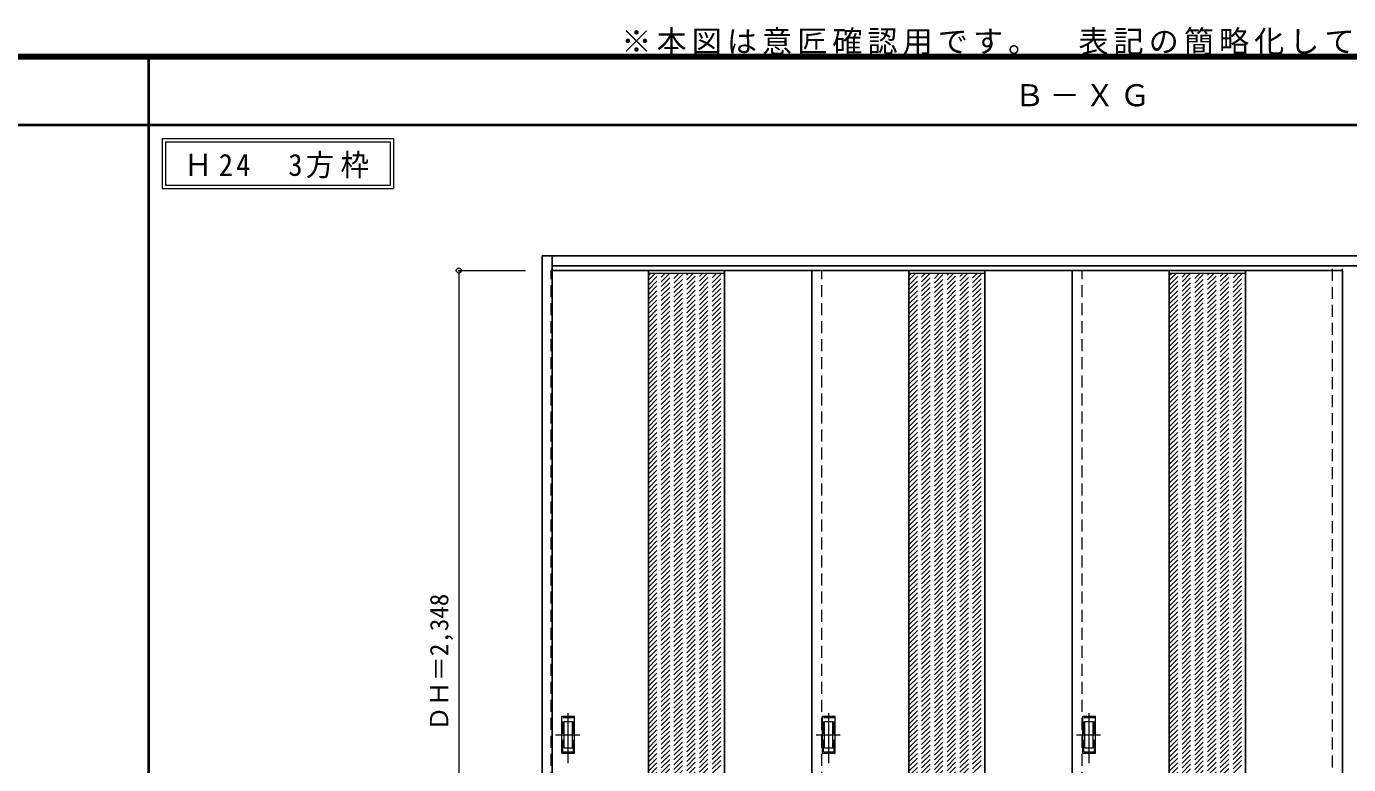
# Model space of a CAD drawing. Units: millimetres, scale not verified. Extents: x -6000 to 5700, y -4307 to 4260.
# Drawn here: x -267 to 3693, y 2049 to 4260 of the extents above; entities that cross this region are included whole.
import ezdxf
from ezdxf.enums import TextEntityAlignment as Align

# ---------------------------------------------------------------- set-up
doc = ezdxf.new("R2010")
doc.units = ezdxf.units.MM
doc.header["$LTSCALE"] = 30
doc.header["$PDMODE"] = 32
doc.header["$PDSIZE"] = 15
doc.linetypes.add('CHAIN1', pattern=[8, 5, -1, 1, -1])
doc.linetypes.add('DASHED1', pattern=[1.8, 1.2, -0.6])
for name, color, linetype, lineweight in [('0-2_扉', 3, 'Continuous', 25), ('0-4_枠', 3, 'Continuous', 25), ('0-6_引手', 7, 'Continuous', 18), ('0-A_文字', 7, 'Continuous', 18), ('0-B_寸法', 4, 'Continuous', 9), ('0-C_ハッチ', 4, 'DASHED1', 9), ('F-1_枠', 6, 'Continuous', 40)]:
    doc.layers.add(name, color=color, linetype=linetype, lineweight=lineweight)
doc.styles.add('ＭＳ ゴシック', font='')
doc.styles.get('ＭＳ ゴシック').set_extended_font_data('MS Gothic')

msp = doc.modelspace()

# ---------------------------------------------------------------- linework, layer by layer
at = {"layer": '0-2_扉', "color": 4, "linetype": 'DASHED1', "lineweight": 9}
for p, q in [((1308, 3529), (1305, 3529)), ((1305, 1181), (1305, 3529)), ((2115, 1181), (2115, 3529)), ((2895, 1181), (2895, 3529)), ((3645, 1176), (3645, 3543)), ((3675, 1176), (3675, 3543))]:
    msp.add_line(p, q, dxfattribs=at)
at = {"layer": '0-2_扉'}
for p, q in [((2085, 3529), (1308, 3529)), ((1596, 3529), (1596, 1181)), ((1824, 3529), (1824, 1181)), ((2895, 3529), (2085, 3529)), ((2085, 1181), (2085, 3529)), ((2376, 3529), (2376, 1181)), ((2604, 3529), (2604, 1181)), ((2865, 3529), (3675, 3529)), ((2865, 1181), (2865, 3529)), ((3156, 3529), (3156, 1181)), ((3384, 3529), (3384, 1181)), ((3675, 1181), (3675, 3529))]:
    msp.add_line(p, q, dxfattribs=at)
at = {"layer": '0-2_扉', "color": 7, "lineweight": 18}
for p, q in [((1596, 3521), (1824, 3521)), ((2376, 3521), (2604, 3521)), ((3156, 3521), (3384, 3521))]:
    msp.add_line(p, q, dxfattribs=at)
at = {"layer": '0-4_枠'}
for p, q in [((1278, 3573), (4485, 3573)), ((1278, 1173), (1278, 3573)), ((1308, 1173), (1308, 3573)), ((1308, 3543), (4455, 3543))]:
    msp.add_line(p, q, dxfattribs=at)
at = {"layer": '0-6_引手', "linetype": 'CHAIN1'}
for p, q in [((1356, 2053.27), (1356, 2224.12)), ((2136, 2053.27), (2136, 2224.12)), ((2916, 2053.27), (2916, 2224.12)), ((1317.93, 2138.5), (1390.43, 2138.5)), ((2097.93, 2138.5), (2170.43, 2138.5)), ((2877.93, 2138.5), (2950.43, 2138.5))]:
    msp.add_line(p, q, dxfattribs=at)
at = {"layer": '0-6_引手'}
for p, q in [((1337, 2193.5), (1375, 2193.5)), ((1337, 2083.5), (1337, 2193.5)), ((1375, 2083.5), (1375, 2193.5)), ((2117, 2193.5), (2155, 2193.5)), ((2117, 2083.5), (2117, 2193.5)), ((2155, 2083.5), (2155, 2193.5)), ((2897, 2193.5), (2935, 2193.5)), ((2897, 2083.5), (2897, 2193.5)), ((2935, 2083.5), (2935, 2193.5)), ((1343.5, 2177.5), (1368.5, 2177.5)), ((1343.5, 2099.5), (1343.5, 2177.5)), ((1368.5, 2099.5), (1368.5, 2177.5)), ((2123.5, 2177.5), (2148.5, 2177.5)), ((2123.5, 2099.5), (2123.5, 2177.5)), ((2148.5, 2099.5), (2148.5, 2177.5)), ((2903.5, 2177.5), (2928.5, 2177.5)), ((2903.5, 2099.5), (2903.5, 2177.5)), ((2928.5, 2099.5), (2928.5, 2177.5)), ((1343.5, 2099.5), (1368.5, 2099.5)), ((2123.5, 2099.5), (2148.5, 2099.5)), ((2903.5, 2099.5), (2928.5, 2099.5)), ((1337, 2083.5), (1375, 2083.5)), ((2117, 2083.5), (2155, 2083.5)), ((2897, 2083.5), (2935, 2083.5))]:
    msp.add_line(p, q, dxfattribs=at)
at = {"layer": '0-6_引手', "linetype": 'DASHED1'}
for p, q in [((1372, 2087.5), (1372, 2189.5)), ((2152, 2087.5), (2152, 2189.5)), ((2932, 2087.5), (2932, 2189.5)), ((1340, 2087.5), (1372, 2087.5)), ((2120, 2087.5), (2152, 2087.5)), ((2900, 2087.5), (2932, 2087.5))]:
    msp.add_line(p, q, dxfattribs=at)
for points in [[(1340, 2087.5), (1340, 2189.5), (1372, 2189.5)], [(2120, 2087.5), (2120, 2189.5), (2152, 2189.5)], [(2900, 2087.5), (2900, 2189.5), (2932, 2189.5)]]:
    msp.add_lwpolyline(points, dxfattribs=at)
at = {"layer": '0-A_文字'}
for p, q in [((140, 3925), (140, 3775)), ((150, 3915), (150, 3785)), ((150, 3915), (822.62, 3915)), ((822.62, 3915), (822.62, 3785)), ((140, 3775), (832.62, 3775)), ((150, 3785), (822.62, 3785))]:
    msp.add_line(p, q, dxfattribs=at)
msp.add_lwpolyline([(140, 3925), (832.62, 3925), (832.62, 3775)], dxfattribs=at)
at = {"layer": '0-B_寸法'}
for q in [(1228, 3529), (1028, 1181)]:
    msp.add_line((1028, 3529), q, dxfattribs=at)
at = {"layer": '0-B_寸法', "color": 7}
msp.add_point((1028, 3529), dxfattribs=at)
at = {"layer": '0-C_ハッチ'}
for p, q in [((1596, 3301.64), (1815.36, 3521)), ((1596, 3315.79), (1801.21, 3521)), ((1596, 3329.93), (1787.07, 3521)), ((1596, 3344.07), (1772.93, 3521)), ((1596, 3358.21), (1758.79, 3521)), ((1596, 3372.35), (1744.65, 3521)), ((1596, 3386.5), (1730.5, 3521)), ((1596, 3400.64), (1716.36, 3521)), ((1596, 3414.78), (1702.22, 3521)), ((1596, 3428.92), (1688.08, 3521)), ((1596, 3443.06), (1673.93, 3521)), ((1596, 3457.21), (1659.79, 3521)), ((1596, 3471.35), (1645.65, 3521)), ((1596, 3485.49), (1631.51, 3521)), ((1596, 3499.63), (1617.37, 3521)), ((1596, 3513.78), (1603.22, 3521)), ((1596, 3287.5), (1824, 3515.5)), ((1596, 3273.36), (1824, 3501.36)), ((1596, 3259.22), (1824, 3487.22)), ((2376, 3301.64), (2595.36, 3521)), ((2376, 3315.79), (2581.21, 3521)), ((2376, 3329.93), (2567.07, 3521)), ((2376, 3344.07), (2552.93, 3521)), ((2376, 3358.21), (2538.79, 3521)), ((2376, 3372.35), (2524.65, 3521)), ((2376, 3386.5), (2510.5, 3521)), ((2376, 3400.64), (2496.36, 3521)), ((2376, 3414.78), (2482.22, 3521)), ((2376, 3428.92), (2468.08, 3521)), ((2376, 3443.06), (2453.93, 3521)), ((2376, 3457.21), (2439.79, 3521)), ((2376, 3471.35), (2425.65, 3521)), ((2376, 3485.49), (2411.51, 3521)), ((2376, 3499.63), (2397.37, 3521)), ((2376, 3513.78), (2383.22, 3521)), ((2376, 3287.5), (2604, 3515.5)), ((2376, 3273.36), (2604, 3501.36)), ((2376, 3259.22), (2604, 3487.22)), ((3156, 3301.64), (3375.36, 3521)), ((3156, 3315.79), (3361.21, 3521)), ((3156, 3329.93), (3347.07, 3521)), ((3156, 3344.07), (3332.93, 3521)), ((3156, 3358.21), (3318.79, 3521)), ((3156, 3372.35), (3304.65, 3521)), ((3156, 3386.5), (3290.5, 3521)), ((3156, 3400.64), (3276.36, 3521)), ((3156, 3414.78), (3262.22, 3521)), ((3156, 3428.92), (3248.08, 3521)), ((3156, 3443.06), (3233.93, 3521)), ((3156, 3457.21), (3219.79, 3521)), ((3156, 3471.35), (3205.65, 3521)), ((3156, 3485.49), (3191.51, 3521)), ((3156, 3499.63), (3177.37, 3521)), ((3156, 3513.78), (3163.22, 3521)), ((3156, 3287.5), (3384, 3515.5)), ((3156, 3273.36), (3384, 3501.36)), ((3156, 3259.22), (3384, 3487.22)), ((1596, 3245.07), (1824, 3473.07)), ((1596, 3230.93), (1824, 3458.93)), ((2376, 3245.07), (2604, 3473.07)), ((2376, 3230.93), (2604, 3458.93)), ((3156, 3245.07), (3384, 3473.07)), ((3156, 3230.93), (3384, 3458.93)), ((1596, 3216.79), (1824, 3444.79)), ((1596, 3202.65), (1824, 3430.65)), ((1596, 3188.51), (1824, 3416.51)), ((2376, 3216.79), (2604, 3444.79)), ((2376, 3202.65), (2604, 3430.65)), ((2376, 3188.51), (2604, 3416.51)), ((3156, 3216.79), (3384, 3444.79)), ((3156, 3202.65), (3384, 3430.65)), ((3156, 3188.51), (3384, 3416.51)), ((1596, 3174.36), (1824, 3402.36)), ((1596, 3160.22), (1824, 3388.22)), ((1596, 3146.08), (1824, 3374.08)), ((2376, 3174.36), (2604, 3402.36)), ((2376, 3160.22), (2604, 3388.22)), ((2376, 3146.08), (2604, 3374.08)), ((3156, 3174.36), (3384, 3402.36)), ((3156, 3160.22), (3384, 3388.22)), ((3156, 3146.08), (3384, 3374.08)), ((1596, 3131.94), (1824, 3359.94)), ((1596, 3117.8), (1824, 3345.8)), ((1596, 3103.65), (1824, 3331.65)), ((2376, 3131.94), (2604, 3359.94)), ((2376, 3117.8), (2604, 3345.8)), ((2376, 3103.65), (2604, 3331.65)), ((3156, 3131.94), (3384, 3359.94)), ((3156, 3117.8), (3384, 3345.8)), ((3156, 3103.65), (3384, 3331.65)), ((1596, 3089.51), (1824, 3317.51)), ((1596, 3075.37), (1824, 3303.37)), ((1596, 3061.23), (1824, 3289.23)), ((2376, 3089.51), (2604, 3317.51)), ((2376, 3075.37), (2604, 3303.37)), ((2376, 3061.23), (2604, 3289.23)), ((3156, 3089.51), (3384, 3317.51)), ((3156, 3075.37), (3384, 3303.37)), ((3156, 3061.23), (3384, 3289.23)), ((1596, 3047.08), (1824, 3275.08)), ((1596, 3032.94), (1824, 3260.94)), ((2376, 3047.08), (2604, 3275.08)), ((2376, 3032.94), (2604, 3260.94)), ((3156, 3047.08), (3384, 3275.08)), ((3156, 3032.94), (3384, 3260.94)), ((1596, 3018.8), (1824, 3246.8)), ((1596, 3004.66), (1824, 3232.66)), ((1596, 2990.52), (1824, 3218.52)), ((2376, 3018.8), (2604, 3246.8)), ((2376, 3004.66), (2604, 3232.66)), ((2376, 2990.52), (2604, 3218.52)), ((3156, 3018.8), (3384, 3246.8)), ((3156, 3004.66), (3384, 3232.66)), ((3156, 2990.52), (3384, 3218.52)), ((1596, 2976.37), (1824, 3204.37)), ((1596, 2962.23), (1824, 3190.23)), ((1596, 2948.09), (1824, 3176.09)), ((2376, 2976.37), (2604, 3204.37)), ((2376, 2962.23), (2604, 3190.23)), ((2376, 2948.09), (2604, 3176.09)), ((3156, 2976.37), (3384, 3204.37)), ((3156, 2962.23), (3384, 3190.23)), ((3156, 2948.09), (3384, 3176.09)), ((1596, 2933.95), (1824, 3161.95)), ((1596, 2919.81), (1824, 3147.81)), ((1596, 2905.66), (1824, 3133.66)), ((2376, 2933.95), (2604, 3161.95)), ((2376, 2919.81), (2604, 3147.81)), ((2376, 2905.66), (2604, 3133.66)), ((3156, 2933.95), (3384, 3161.95)), ((3156, 2919.81), (3384, 3147.81)), ((3156, 2905.66), (3384, 3133.66)), ((1596, 2891.52), (1824, 3119.52)), ((1596, 2877.38), (1824, 3105.38)), ((1596, 2863.24), (1824, 3091.24)), ((2376, 2891.52), (2604, 3119.52)), ((2376, 2877.38), (2604, 3105.38)), ((2376, 2863.24), (2604, 3091.24)), ((3156, 2891.52), (3384, 3119.52)), ((3156, 2877.38), (3384, 3105.38)), ((3156, 2863.24), (3384, 3091.24)), ((1596, 2849.09), (1824, 3077.09)), ((1596, 2834.95), (1824, 3062.95)), ((2376, 2849.09), (2604, 3077.09)), ((2376, 2834.95), (2604, 3062.95)), ((3156, 2849.09), (3384, 3077.09)), ((3156, 2834.95), (3384, 3062.95)), ((1596, 2820.81), (1824, 3048.81)), ((1596, 2806.67), (1824, 3034.67)), ((1596, 2792.53), (1824, 3020.53)), ((2376, 2820.81), (2604, 3048.81)), ((2376, 2806.67), (2604, 3034.67)), ((2376, 2792.53), (2604, 3020.53)), ((3156, 2820.81), (3384, 3048.81)), ((3156, 2806.67), (3384, 3034.67)), ((3156, 2792.53), (3384, 3020.53)), ((1596, 2778.38), (1824, 3006.38)), ((1596, 2764.24), (1824, 2992.24)), ((1596, 2750.1), (1824, 2978.1)), ((2376, 2778.38), (2604, 3006.38)), ((2376, 2764.24), (2604, 2992.24)), ((2376, 2750.1), (2604, 2978.1)), ((3156, 2778.38), (3384, 3006.38)), ((3156, 2764.24), (3384, 2992.24)), ((3156, 2750.1), (3384, 2978.1)), ((1596, 2735.96), (1824, 2963.96)), ((1596, 2721.82), (1824, 2949.82)), ((1596, 2707.67), (1824, 2935.67)), ((2376, 2735.96), (2604, 2963.96)), ((2376, 2721.82), (2604, 2949.82)), ((2376, 2707.67), (2604, 2935.67)), ((3156, 2735.96), (3384, 2963.96)), ((3156, 2721.82), (3384, 2949.82)), ((3156, 2707.67), (3384, 2935.67)), ((1596, 2693.53), (1824, 2921.53)), ((1596, 2679.39), (1824, 2907.39)), ((1596, 2665.25), (1824, 2893.25)), ((2376, 2693.53), (2604, 2921.53)), ((2376, 2679.39), (2604, 2907.39)), ((2376, 2665.25), (2604, 2893.25)), ((3156, 2693.53), (3384, 2921.53)), ((3156, 2679.39), (3384, 2907.39)), ((3156, 2665.25), (3384, 2893.25)), ((1596, 2651.11), (1824, 2879.11)), ((1596, 2636.96), (1824, 2864.96)), ((2376, 2651.11), (2604, 2879.11)), ((2376, 2636.96), (2604, 2864.96)), ((3156, 2651.11), (3384, 2879.11)), ((3156, 2636.96), (3384, 2864.96)), ((1596, 2622.82), (1824, 2850.82)), ((1596, 2608.68), (1824, 2836.68)), ((1596, 2594.54), (1824, 2822.54)), ((2376, 2622.82), (2604, 2850.82)), ((2376, 2608.68), (2604, 2836.68)), ((2376, 2594.54), (2604, 2822.54)), ((3156, 2622.82), (3384, 2850.82)), ((3156, 2608.68), (3384, 2836.68)), ((3156, 2594.54), (3384, 2822.54)), ((1596, 2580.39), (1824, 2808.39)), ((1596, 2566.25), (1824, 2794.25)), ((1596, 2552.11), (1824, 2780.11)), ((2376, 2580.39), (2604, 2808.39)), ((2376, 2566.25), (2604, 2794.25)), ((2376, 2552.11), (2604, 2780.11)), ((3156, 2580.39), (3384, 2808.39)), ((3156, 2566.25), (3384, 2794.25)), ((3156, 2552.11), (3384, 2780.11)), ((1596, 2537.97), (1824, 2765.97)), ((1596, 2523.83), (1824, 2751.83)), ((1596, 2509.68), (1824, 2737.68)), ((2376, 2537.97), (2604, 2765.97)), ((2376, 2523.83), (2604, 2751.83)), ((2376, 2509.68), (2604, 2737.68)), ((3156, 2537.97), (3384, 2765.97)), ((3156, 2523.83), (3384, 2751.83)), ((3156, 2509.68), (3384, 2737.68)), ((1596, 2495.54), (1824, 2723.54)), ((1596, 2481.4), (1824, 2709.4)), ((1596, 2467.26), (1824, 2695.26)), ((2376, 2495.54), (2604, 2723.54)), ((2376, 2481.4), (2604, 2709.4)), ((2376, 2467.26), (2604, 2695.26)), ((3156, 2495.54), (3384, 2723.54)), ((3156, 2481.4), (3384, 2709.4)), ((3156, 2467.26), (3384, 2695.26)), ((1596, 2453.12), (1824, 2681.12)), ((1596, 2438.97), (1824, 2666.97)), ((2376, 2453.12), (2604, 2681.12)), ((2376, 2438.97), (2604, 2666.97)), ((3156, 2453.12), (3384, 2681.12)), ((3156, 2438.97), (3384, 2666.97)), ((1596, 2424.83), (1824, 2652.83)), ((1596, 2410.69), (1824, 2638.69)), ((1596, 2396.55), (1824, 2624.55)), ((2376, 2424.83), (2604, 2652.83)), ((2376, 2410.69), (2604, 2638.69)), ((2376, 2396.55), (2604, 2624.55)), ((3156, 2424.83), (3384, 2652.83)), ((3156, 2410.69), (3384, 2638.69)), ((3156, 2396.55), (3384, 2624.55)), ((1596, 2382.4), (1824, 2610.4)), ((1596, 2368.26), (1824, 2596.26)), ((1596, 2354.12), (1824, 2582.12)), ((2376, 2382.4), (2604, 2610.4)), ((2376, 2368.26), (2604, 2596.26)), ((2376, 2354.12), (2604, 2582.12)), ((3156, 2382.4), (3384, 2610.4)), ((3156, 2368.26), (3384, 2596.26)), ((3156, 2354.12), (3384, 2582.12)), ((1596, 2339.98), (1824, 2567.98)), ((1596, 2325.84), (1824, 2553.84)), ((1596, 2311.69), (1824, 2539.69)), ((2376, 2339.98), (2604, 2567.98)), ((2376, 2325.84), (2604, 2553.84)), ((2376, 2311.69), (2604, 2539.69)), ((3156, 2339.98), (3384, 2567.98)), ((3156, 2325.84), (3384, 2553.84)), ((3156, 2311.69), (3384, 2539.69)), ((1596, 2297.55), (1824, 2525.55)), ((1596, 2283.41), (1824, 2511.41)), ((1596, 2269.27), (1824, 2497.27)), ((2376, 2297.55), (2604, 2525.55)), ((2376, 2283.41), (2604, 2511.41)), ((2376, 2269.27), (2604, 2497.27)), ((3156, 2297.55), (3384, 2525.55)), ((3156, 2283.41), (3384, 2511.41)), ((3156, 2269.27), (3384, 2497.27)), ((1596, 2255.13), (1824, 2483.13)), ((1596, 2240.98), (1824, 2468.98)), ((2376, 2255.13), (2604, 2483.13)), ((2376, 2240.98), (2604, 2468.98)), ((3156, 2255.13), (3384, 2483.13)), ((3156, 2240.98), (3384, 2468.98)), ((1596, 2226.84), (1824, 2454.84)), ((1596, 2212.7), (1824, 2440.7)), ((1596, 2198.56), (1824, 2426.56)), ((2376, 2226.84), (2604, 2454.84)), ((2376, 2212.7), (2604, 2440.7)), ((2376, 2198.56), (2604, 2426.56)), ((3156, 2226.84), (3384, 2454.84)), ((3156, 2212.7), (3384, 2440.7)), ((3156, 2198.56), (3384, 2426.56)), ((1596, 2184.41), (1824, 2412.41)), ((1596, 2170.27), (1824, 2398.27)), ((1596, 2156.13), (1824, 2384.13)), ((2376, 2184.41), (2604, 2412.41)), ((2376, 2170.27), (2604, 2398.27)), ((2376, 2156.13), (2604, 2384.13)), ((3156, 2184.41), (3384, 2412.41)), ((3156, 2170.27), (3384, 2398.27)), ((3156, 2156.13), (3384, 2384.13)), ((1596, 2141.99), (1824, 2369.99)), ((1596, 2127.85), (1824, 2355.85)), ((1596, 2113.7), (1824, 2341.7)), ((2376, 2141.99), (2604, 2369.99)), ((2376, 2127.85), (2604, 2355.85)), ((2376, 2113.7), (2604, 2341.7)), ((3156, 2141.99), (3384, 2369.99)), ((3156, 2127.85), (3384, 2355.85)), ((3156, 2113.7), (3384, 2341.7)), ((1596, 2099.56), (1824, 2327.56)), ((1596, 2085.42), (1824, 2313.42)), ((1596, 2071.28), (1824, 2299.28)), ((2376, 2099.56), (2604, 2327.56)), ((2376, 2085.42), (2604, 2313.42)), ((2376, 2071.28), (2604, 2299.28)), ((3156, 2099.56), (3384, 2327.56)), ((3156, 2085.42), (3384, 2313.42)), ((3156, 2071.28), (3384, 2299.28)), ((1596, 2057.14), (1824, 2285.14)), ((1596, 2042.99), (1824, 2270.99)), ((2376, 2057.14), (2604, 2285.14)), ((2376, 2042.99), (2604, 2270.99)), ((3156, 2057.14), (3384, 2285.14)), ((3156, 2042.99), (3384, 2270.99)), ((1596, 2028.85), (1824, 2256.85)), ((1596, 2014.71), (1824, 2242.71)), ((1596, 2000.57), (1824, 2228.57)), ((2376, 2028.85), (2604, 2256.85)), ((2376, 2014.71), (2604, 2242.71)), ((2376, 2000.57), (2604, 2228.57)), ((3156, 2028.85), (3384, 2256.85)), ((3156, 2014.71), (3384, 2242.71)), ((3156, 2000.57), (3384, 2228.57)), ((1596, 1986.42), (1824, 2214.42)), ((1596, 1972.28), (1824, 2200.28)), ((1596, 1958.14), (1824, 2186.14)), ((2376, 1986.42), (2604, 2214.42)), ((2376, 1972.28), (2604, 2200.28)), ((2376, 1958.14), (2604, 2186.14)), ((3156, 1986.42), (3384, 2214.42)), ((3156, 1972.28), (3384, 2200.28)), ((3156, 1958.14), (3384, 2186.14)), ((1596, 1944), (1824, 2172)), ((1596, 1929.86), (1824, 2157.86)), ((1596, 1915.71), (1824, 2143.71)), ((2376, 1944), (2604, 2172)), ((2376, 1929.86), (2604, 2157.86)), ((2376, 1915.71), (2604, 2143.71)), ((3156, 1944), (3384, 2172)), ((3156, 1929.86), (3384, 2157.86)), ((3156, 1915.71), (3384, 2143.71)), ((1596, 1901.57), (1824, 2129.57)), ((1596, 1887.43), (1824, 2115.43)), ((1596, 1873.29), (1824, 2101.29)), ((2376, 1901.57), (2604, 2129.57)), ((2376, 1887.43), (2604, 2115.43)), ((2376, 1873.29), (2604, 2101.29)), ((3156, 1901.57), (3384, 2129.57)), ((3156, 1887.43), (3384, 2115.43)), ((3156, 1873.29), (3384, 2101.29)), ((1596, 1859.15), (1824, 2087.15)), ((1596, 1845), (1824, 2073)), ((2376, 1859.15), (2604, 2087.15)), ((2376, 1845), (2604, 2073)), ((3156, 1859.15), (3384, 2087.15)), ((3156, 1845), (3384, 2073)), ((1596, 1830.86), (1824, 2058.86)), ((2376, 1830.86), (2604, 2058.86)), ((3156, 1830.86), (3384, 2058.86))]:
    msp.add_line(p, q, dxfattribs=at)
at = {"layer": 'F-1_枠'}
for p, q in [((-6000, 4175), (5700, 4175)), ((-6000, 4170), (5700, 4170)), ((-6000, 4165), (5700, 4165)), ((100, -3790), (100, 4175)), ((-6000, 3965), (5700, 3965))]:
    msp.add_line(p, q, dxfattribs=at)

# ---------------------------------------------------------------- texts
at = {"layer": '0-A_文字', "char_height": 65.98, "attachment_point": 7, "style": 'ＭＳ ゴシック'}
for s, insert in [('\\T1.17;※本図は意匠確認用です。\u3000表記の簡略化している部位がございますのでご注意下さい。', (1515, 4175)), ('\\T1.17;Ｂ－ＸＧ', (2692.5, 4020)), ('\\T1.22;\\W0.95;Ｈ24\u30003方枠', (204.66, 3805))]:
    msp.add_mtext(s, dxfattribs=dict(at, insert=insert))
at = {"layer": '0-B_寸法', "color": 7, "style": 'ＭＳ ゴシック'}
msp.add_text('ＤＨ＝2,348', height=54.99, rotation=90, dxfattribs=at).set_placement((1013, 2148.75), align=Align.BOTTOM_LEFT)

doc.saveas('drawing.dxf')
